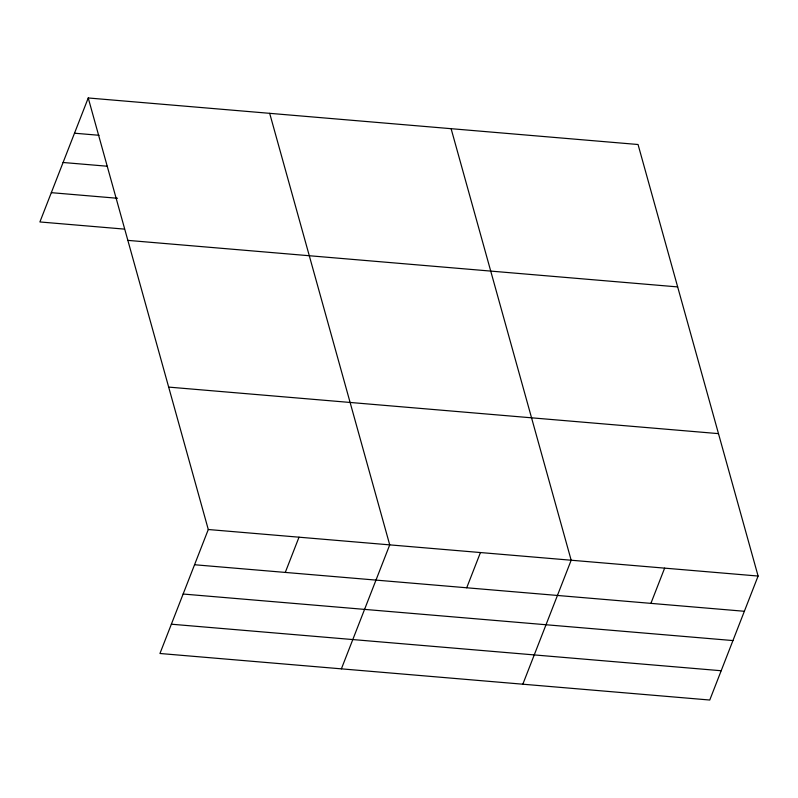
<?xml version="1.0" encoding="UTF-8"?>
<svg xmlns="http://www.w3.org/2000/svg" width="798" height="798" viewBox="0 0 798 798"><rect width="100%" height="100%" fill="white"/><g stroke="black" fill="none" stroke-linecap="round" stroke-linejoin="round"><path stroke-width="1.2" d="M88.239 97.974L208.288 529.513L159.949 653.492L709.761 700.026L758.1 576.046L638.051 144.508L88.239 97.974L39.9 221.954L124.488 229.116M285.275 572.425L299.011 537.194M341.384 668.854L389.723 544.864L269.674 113.326M466.71 587.777L480.446 552.545M522.83 684.205L571.169 560.226L451.109 128.687M650.899 603.368L664.634 568.136M74.503 133.206L99.022 135.281M63.082 162.493L107.221 166.223M51.321 192.667L117.515 198.273M127.86 240.378L677.662 286.911M168.677 387.1L718.479 433.633M208.288 529.513L758.1 576.046M194.552 564.745L744.364 611.278M183.131 594.031L732.943 640.565M171.371 624.206L721.183 670.739"/></g></svg>
